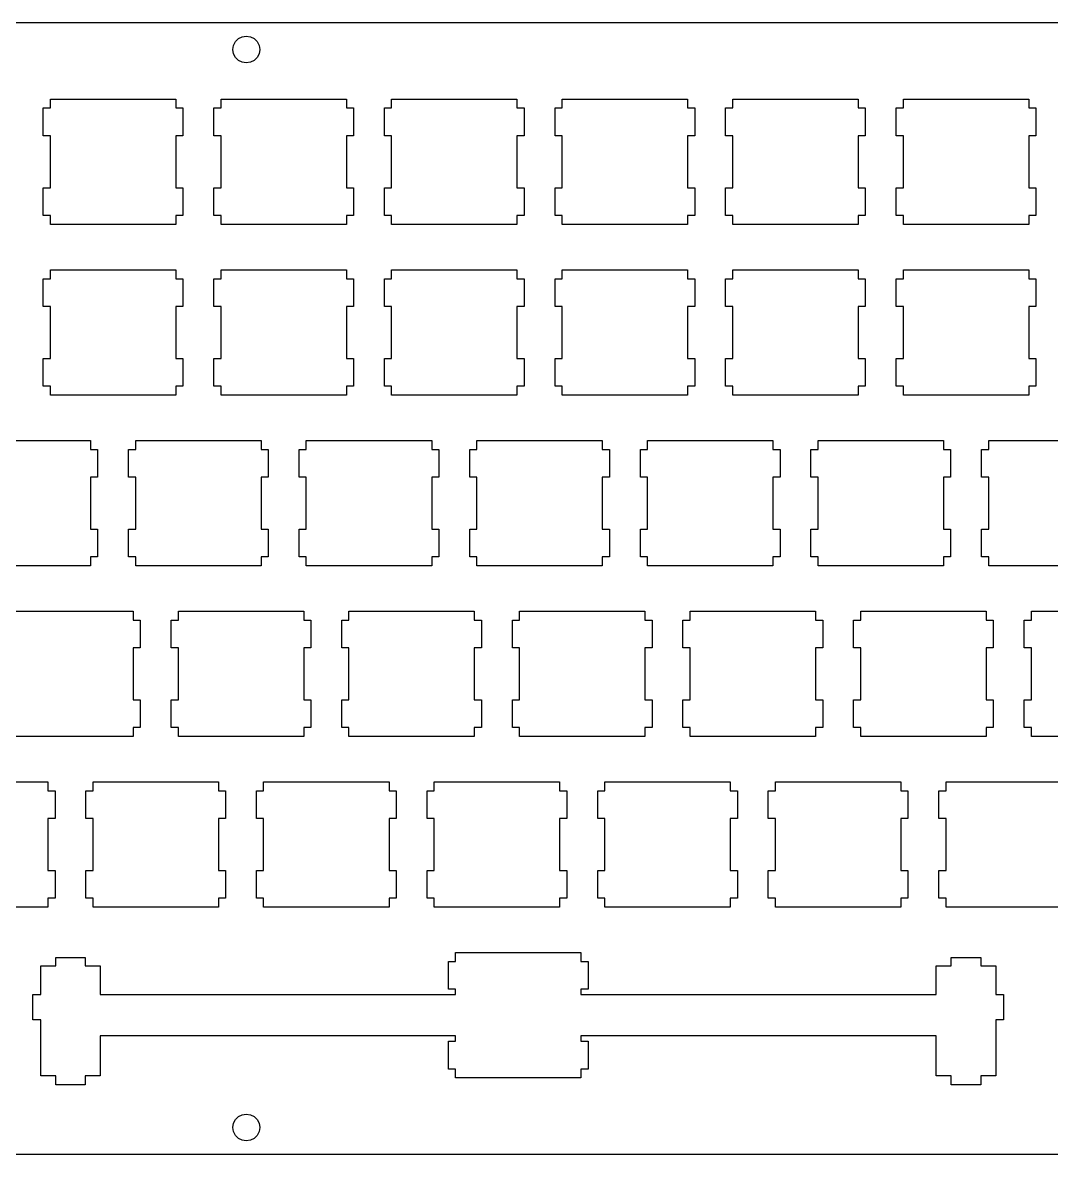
# Model space of a CAD drawing. Extents: x 0 to 317, y 0 to 126.
# Drawn here: x 81.7 to 196.6, y 0.1 to 126.4 of the extents above; entities that cross this region are included whole.
import ezdxf

# ---------------------------------------------------------------- set-up
doc = ezdxf.new("R2010")
doc.units = 0
doc.layers.get('0').update_dxf_attribs({"linetype": 'CONTINUOUS'})

msp = doc.modelspace()

# ---------------------------------------------------------------- linework, layer by layer
at = {"color": 0}
for p, q in [((3.0937, 126.406), (313.894, 126.406)), ((105.194, 123.406), (105.267, 123.871)), ((105.267, 123.871), (105.479, 124.288)), ((105.479, 124.288), (105.811, 124.62)), ((105.811, 124.62), (106.23, 124.832)), ((106.23, 124.832), (106.693, 124.906)), ((106.693, 124.906), (107.158, 124.832)), ((107.158, 124.832), (107.575, 124.62)), ((107.575, 124.62), (107.907, 124.288)), ((107.907, 124.288), (108.121, 123.871)), ((108.121, 123.871), (108.194, 123.406)), ((105.267, 122.942), (105.194, 123.406)), ((105.479, 122.524), (105.267, 122.942)), ((105.811, 122.192), (105.479, 122.524)), ((107.907, 122.524), (107.575, 122.192)), ((108.121, 122.942), (107.907, 122.524)), ((108.194, 123.406), (108.121, 122.942)), ((106.23, 121.979), (105.811, 122.192)), ((106.693, 121.906), (106.23, 121.979)), ((107.158, 121.979), (106.693, 121.906)), ((107.575, 122.192), (107.158, 121.979)), ((84.8184, 116.881), (84.8184, 117.881)), ((84.8184, 117.881), (98.8191, 117.881)), ((98.8191, 117.881), (98.8191, 116.881)), ((103.868, 116.881), (103.868, 117.881)), ((103.868, 117.881), (117.869, 117.881)), ((117.869, 117.881), (117.869, 116.881)), ((122.918, 116.881), (122.918, 117.881)), ((122.918, 117.881), (136.919, 117.881)), ((136.919, 117.881), (136.919, 116.881)), ((141.968, 116.881), (141.968, 117.881)), ((141.968, 117.881), (155.969, 117.881)), ((155.969, 117.881), (155.969, 116.881)), ((161.018, 116.881), (161.018, 117.881)), ((161.018, 117.881), (175.019, 117.881)), ((175.019, 117.881), (175.019, 116.881)), ((180.068, 116.881), (180.068, 117.881)), ((180.068, 117.881), (194.069, 117.881)), ((194.069, 117.881), (194.069, 116.881)), ((84.019, 113.78), (84.019, 116.881)), ((84.019, 116.881), (84.8184, 116.881)), ((98.8191, 116.881), (99.6184, 116.881)), ((99.6184, 116.881), (99.6184, 113.78)), ((103.069, 113.78), (103.069, 116.881)), ((103.069, 116.881), (103.868, 116.881)), ((117.869, 116.881), (118.668, 116.881)), ((118.668, 116.881), (118.668, 113.78)), ((122.119, 113.78), (122.119, 116.881)), ((122.119, 116.881), (122.918, 116.881)), ((136.919, 116.881), (137.718, 116.881)), ((137.718, 116.881), (137.718, 113.78)), ((141.169, 113.78), (141.169, 116.881)), ((141.169, 116.881), (141.968, 116.881)), ((155.969, 116.881), (156.768, 116.881)), ((156.768, 116.881), (156.768, 113.78)), ((160.219, 113.78), (160.219, 116.881)), ((160.219, 116.881), (161.018, 116.881)), ((175.019, 116.881), (175.818, 116.881)), ((175.818, 116.881), (175.818, 113.78)), ((179.269, 113.78), (179.269, 116.881)), ((179.269, 116.881), (180.068, 116.881)), ((194.069, 116.881), (194.868, 116.881)), ((194.868, 116.881), (194.868, 113.78)), ((84.8184, 113.78), (84.019, 113.78)), ((84.8184, 107.982), (84.8184, 113.78)), ((99.6184, 113.78), (98.8191, 113.78)), ((98.8191, 113.78), (98.8191, 107.982)), ((103.868, 113.78), (103.069, 113.78)), ((103.868, 107.982), (103.868, 113.78)), ((118.668, 113.78), (117.869, 113.78)), ((117.869, 113.78), (117.869, 107.982)), ((122.918, 113.78), (122.119, 113.78)), ((122.918, 107.982), (122.918, 113.78)), ((137.718, 113.78), (136.919, 113.78)), ((136.919, 113.78), (136.919, 107.982)), ((141.968, 113.78), (141.169, 113.78)), ((141.968, 107.982), (141.968, 113.78)), ((156.768, 113.78), (155.969, 113.78)), ((155.969, 113.78), (155.969, 107.982)), ((161.018, 113.78), (160.219, 113.78)), ((161.018, 107.982), (161.018, 113.78)), ((175.818, 113.78), (175.019, 113.78)), ((175.019, 113.78), (175.019, 107.982)), ((180.068, 113.78), (179.269, 113.78)), ((180.068, 107.982), (180.068, 113.78)), ((194.868, 113.78), (194.069, 113.78)), ((194.069, 113.78), (194.069, 107.982)), ((84.019, 104.881), (84.019, 107.982)), ((84.019, 107.982), (84.8184, 107.982)), ((98.8191, 107.982), (99.6184, 107.982)), ((99.6184, 107.982), (99.6184, 104.881)), ((103.069, 104.881), (103.069, 107.982)), ((103.069, 107.982), (103.868, 107.982)), ((117.869, 107.982), (118.668, 107.982)), ((118.668, 107.982), (118.668, 104.881)), ((122.119, 104.881), (122.119, 107.982)), ((122.119, 107.982), (122.918, 107.982)), ((136.919, 107.982), (137.718, 107.982)), ((137.718, 107.982), (137.718, 104.881)), ((141.169, 104.881), (141.169, 107.982)), ((141.169, 107.982), (141.968, 107.982)), ((155.969, 107.982), (156.768, 107.982)), ((156.768, 107.982), (156.768, 104.881)), ((160.219, 104.881), (160.219, 107.982)), ((160.219, 107.982), (161.018, 107.982)), ((175.019, 107.982), (175.818, 107.982)), ((175.818, 107.982), (175.818, 104.881)), ((179.269, 104.881), (179.269, 107.982)), ((179.269, 107.982), (180.068, 107.982)), ((194.069, 107.982), (194.868, 107.982)), ((194.868, 107.982), (194.868, 104.881)), ((84.8184, 104.881), (84.019, 104.881)), ((84.8184, 103.881), (84.8184, 104.881)), ((98.8191, 104.881), (98.8191, 103.881)), ((99.6184, 104.881), (98.8191, 104.881)), ((103.868, 104.881), (103.069, 104.881)), ((103.868, 103.881), (103.868, 104.881)), ((117.869, 104.881), (117.869, 103.881)), ((118.668, 104.881), (117.869, 104.881)), ((122.918, 104.881), (122.119, 104.881)), ((122.918, 103.881), (122.918, 104.881)), ((136.919, 104.881), (136.919, 103.881)), ((137.718, 104.881), (136.919, 104.881)), ((141.968, 104.881), (141.169, 104.881)), ((141.968, 103.881), (141.968, 104.881)), ((155.969, 104.881), (155.969, 103.881)), ((156.768, 104.881), (155.969, 104.881)), ((161.018, 104.881), (160.219, 104.881)), ((161.018, 103.881), (161.018, 104.881)), ((175.019, 104.881), (175.019, 103.881)), ((175.818, 104.881), (175.019, 104.881)), ((180.068, 104.881), (179.269, 104.881)), ((180.068, 103.881), (180.068, 104.881)), ((194.069, 104.881), (194.069, 103.881)), ((194.868, 104.881), (194.069, 104.881)), ((98.8191, 103.881), (84.8184, 103.881)), ((117.869, 103.881), (103.868, 103.881)), ((136.919, 103.881), (122.918, 103.881)), ((155.969, 103.881), (141.968, 103.881)), ((175.019, 103.881), (161.018, 103.881)), ((194.069, 103.881), (180.068, 103.881)), ((84.8184, 97.8309), (84.8184, 98.8314)), ((84.8184, 98.8314), (98.8191, 98.8314)), ((98.8191, 98.8314), (98.8191, 97.8309)), ((103.868, 97.8309), (103.868, 98.8314)), ((103.868, 98.8314), (117.869, 98.8314)), ((117.869, 98.8314), (117.869, 97.8309)), ((122.918, 97.8309), (122.918, 98.8314)), ((122.918, 98.8314), (136.919, 98.8314)), ((136.919, 98.8314), (136.919, 97.8309)), ((141.968, 97.8309), (141.968, 98.8314)), ((141.968, 98.8314), (155.969, 98.8314)), ((155.969, 98.8314), (155.969, 97.8309)), ((161.018, 97.8309), (161.018, 98.8314)), ((161.018, 98.8314), (175.019, 98.8314)), ((175.019, 98.8314), (175.019, 97.8309)), ((180.068, 97.8309), (180.068, 98.8314)), ((180.068, 98.8314), (194.069, 98.8314)), ((194.069, 98.8314), (194.069, 97.8309)), ((84.019, 94.7304), (84.019, 97.8309)), ((84.019, 97.8309), (84.8184, 97.8309)), ((98.8191, 97.8309), (99.6184, 97.8309)), ((99.6184, 97.8309), (99.6184, 94.7304)), ((103.069, 94.7304), (103.069, 97.8309)), ((103.069, 97.8309), (103.868, 97.8309)), ((117.869, 97.8309), (118.668, 97.8309)), ((118.668, 97.8309), (118.668, 94.7304)), ((122.119, 94.7304), (122.119, 97.8309)), ((122.119, 97.8309), (122.918, 97.8309)), ((136.919, 97.8309), (137.718, 97.8309)), ((137.718, 97.8309), (137.718, 94.7304)), ((141.169, 94.7304), (141.169, 97.8309)), ((141.169, 97.8309), (141.968, 97.8309)), ((155.969, 97.8309), (156.768, 97.8309)), ((156.768, 97.8309), (156.768, 94.7304)), ((160.219, 94.7304), (160.219, 97.8309)), ((160.219, 97.8309), (161.018, 97.8309)), ((175.019, 97.8309), (175.818, 97.8309)), ((175.818, 97.8309), (175.818, 94.7304)), ((179.269, 94.7304), (179.269, 97.8309)), ((179.269, 97.8309), (180.068, 97.8309)), ((194.069, 97.8309), (194.868, 97.8309)), ((194.868, 97.8309), (194.868, 94.7304)), ((84.8184, 94.7304), (84.019, 94.7304)), ((84.8184, 88.9317), (84.8184, 94.7304)), ((99.6184, 94.7304), (98.8191, 94.7304)), ((98.8191, 94.7304), (98.8191, 88.9317)), ((103.868, 94.7304), (103.069, 94.7304)), ((103.868, 88.9317), (103.868, 94.7304)), ((118.668, 94.7304), (117.869, 94.7304)), ((117.869, 94.7304), (117.869, 88.9317)), ((122.918, 94.7304), (122.119, 94.7304)), ((122.918, 88.9317), (122.918, 94.7304)), ((137.718, 94.7304), (136.919, 94.7304)), ((136.919, 94.7304), (136.919, 88.9317)), ((141.968, 94.7304), (141.169, 94.7304)), ((141.968, 88.9317), (141.968, 94.7304)), ((156.768, 94.7304), (155.969, 94.7304)), ((155.969, 94.7304), (155.969, 88.9317)), ((161.018, 94.7304), (160.219, 94.7304)), ((161.018, 88.9317), (161.018, 94.7304)), ((175.818, 94.7304), (175.019, 94.7304)), ((175.019, 94.7304), (175.019, 88.9317)), ((180.068, 94.7304), (179.269, 94.7304)), ((180.068, 88.9317), (180.068, 94.7304)), ((194.868, 94.7304), (194.069, 94.7304)), ((194.069, 94.7304), (194.069, 88.9317)), ((84.019, 85.8312), (84.019, 88.9317)), ((84.019, 88.9317), (84.8184, 88.9317)), ((98.8191, 88.9317), (99.6184, 88.9317)), ((99.6184, 88.9317), (99.6184, 85.8312)), ((103.069, 85.8312), (103.069, 88.9317)), ((103.069, 88.9317), (103.868, 88.9317)), ((117.869, 88.9317), (118.668, 88.9317)), ((118.668, 88.9317), (118.668, 85.8312)), ((122.119, 85.8312), (122.119, 88.9317)), ((122.119, 88.9317), (122.918, 88.9317)), ((136.919, 88.9317), (137.718, 88.9317)), ((137.718, 88.9317), (137.718, 85.8312)), ((141.169, 85.8312), (141.169, 88.9317)), ((141.169, 88.9317), (141.968, 88.9317)), ((155.969, 88.9317), (156.768, 88.9317)), ((156.768, 88.9317), (156.768, 85.8312)), ((160.219, 85.8312), (160.219, 88.9317)), ((160.219, 88.9317), (161.018, 88.9317)), ((175.019, 88.9317), (175.818, 88.9317)), ((175.818, 88.9317), (175.818, 85.8312)), ((179.269, 85.8312), (179.269, 88.9317)), ((179.269, 88.9317), (180.068, 88.9317)), ((194.069, 88.9317), (194.868, 88.9317)), ((194.868, 88.9317), (194.868, 85.8312)), ((84.8184, 85.8312), (84.019, 85.8312)), ((84.8184, 84.8307), (84.8184, 85.8312)), ((98.8191, 84.8307), (84.8184, 84.8307)), ((98.8191, 85.8312), (98.8191, 84.8307)), ((99.6184, 85.8312), (98.8191, 85.8312)), ((103.868, 85.8312), (103.069, 85.8312)), ((103.868, 84.8307), (103.868, 85.8312)), ((117.869, 84.8307), (103.868, 84.8307)), ((117.869, 85.8312), (117.869, 84.8307)), ((118.668, 85.8312), (117.869, 85.8312)), ((122.918, 85.8312), (122.119, 85.8312)), ((122.918, 84.8307), (122.918, 85.8312)), ((136.919, 84.8307), (122.918, 84.8307)), ((136.919, 85.8312), (136.919, 84.8307)), ((137.718, 85.8312), (136.919, 85.8312)), ((141.968, 85.8312), (141.169, 85.8312)), ((141.968, 84.8307), (141.968, 85.8312)), ((155.969, 84.8307), (141.968, 84.8307)), ((155.969, 85.8312), (155.969, 84.8307)), ((156.768, 85.8312), (155.969, 85.8312)), ((161.018, 85.8312), (160.219, 85.8312)), ((161.018, 84.8307), (161.018, 85.8312)), ((175.019, 84.8307), (161.018, 84.8307)), ((175.019, 85.8312), (175.019, 84.8307)), ((175.818, 85.8312), (175.019, 85.8312)), ((180.068, 85.8312), (179.269, 85.8312)), ((180.068, 84.8307), (180.068, 85.8312)), ((194.069, 84.8307), (180.068, 84.8307)), ((194.069, 85.8312), (194.069, 84.8307)), ((194.868, 85.8312), (194.069, 85.8312)), ((75.2934, 79.7814), (89.2941, 79.7814)), ((89.2941, 79.7814), (89.2941, 78.7809)), ((94.3434, 78.7809), (94.3434, 79.7814)), ((94.3434, 79.7814), (108.344, 79.7814)), ((108.344, 79.7814), (108.344, 78.7809)), ((113.393, 78.7809), (113.393, 79.7814)), ((113.393, 79.7814), (127.394, 79.7814)), ((127.394, 79.7814), (127.394, 78.7809)), ((132.443, 78.7809), (132.443, 79.7814)), ((132.443, 79.7814), (146.444, 79.7814)), ((146.444, 79.7814), (146.444, 78.7809)), ((151.493, 78.7809), (151.493, 79.7814)), ((151.493, 79.7814), (165.494, 79.7814)), ((165.494, 79.7814), (165.494, 78.7809)), ((170.543, 78.7809), (170.543, 79.7814)), ((170.543, 79.7814), (184.544, 79.7814)), ((184.544, 79.7814), (184.544, 78.7809)), ((189.593, 78.7809), (189.593, 79.7814)), ((189.593, 79.7814), (203.594, 79.7814)), ((89.2941, 78.7809), (90.0934, 78.7809)), ((90.0934, 78.7809), (90.0934, 75.6804)), ((93.544, 75.6804), (93.544, 78.7809)), ((93.544, 78.7809), (94.3434, 78.7809)), ((108.344, 78.7809), (109.143, 78.7809)), ((109.143, 78.7809), (109.143, 75.6804)), ((112.594, 75.6804), (112.594, 78.7809)), ((112.594, 78.7809), (113.393, 78.7809)), ((127.394, 78.7809), (128.193, 78.7809)), ((128.193, 78.7809), (128.193, 75.6804)), ((131.644, 75.6804), (131.644, 78.7809)), ((131.644, 78.7809), (132.443, 78.7809)), ((146.444, 78.7809), (147.243, 78.7809)), ((147.243, 78.7809), (147.243, 75.6804)), ((150.694, 75.6804), (150.694, 78.7809)), ((150.694, 78.7809), (151.493, 78.7809)), ((165.494, 78.7809), (166.293, 78.7809)), ((166.293, 78.7809), (166.293, 75.6804)), ((169.744, 75.6804), (169.744, 78.7809)), ((169.744, 78.7809), (170.543, 78.7809)), ((184.544, 78.7809), (185.343, 78.7809)), ((185.343, 78.7809), (185.343, 75.6804)), ((188.794, 75.6804), (188.794, 78.7809)), ((188.794, 78.7809), (189.593, 78.7809)), ((90.0934, 75.6804), (89.2941, 75.6804)), ((89.2941, 75.6804), (89.2941, 69.8817)), ((94.3434, 75.6804), (93.544, 75.6804)), ((94.3434, 69.8817), (94.3434, 75.6804)), ((109.143, 75.6804), (108.344, 75.6804)), ((108.344, 75.6804), (108.344, 69.8817)), ((113.393, 75.6804), (112.594, 75.6804)), ((113.393, 69.8817), (113.393, 75.6804)), ((128.193, 75.6804), (127.394, 75.6804)), ((127.394, 75.6804), (127.394, 69.8817)), ((132.443, 75.6804), (131.644, 75.6804)), ((132.443, 69.8817), (132.443, 75.6804)), ((147.243, 75.6804), (146.444, 75.6804)), ((146.444, 75.6804), (146.444, 69.8817)), ((151.493, 75.6804), (150.694, 75.6804)), ((151.493, 69.8817), (151.493, 75.6804)), ((166.293, 75.6804), (165.494, 75.6804)), ((165.494, 75.6804), (165.494, 69.8817)), ((170.543, 75.6804), (169.744, 75.6804)), ((170.543, 69.8817), (170.543, 75.6804)), ((185.343, 75.6804), (184.544, 75.6804)), ((184.544, 75.6804), (184.544, 69.8817)), ((189.593, 75.6804), (188.794, 75.6804)), ((189.593, 69.8817), (189.593, 75.6804)), ((89.2941, 69.8817), (90.0934, 69.8817)), ((90.0934, 69.8817), (90.0934, 66.7812)), ((93.544, 66.7812), (93.544, 69.8817)), ((93.544, 69.8817), (94.3434, 69.8817)), ((108.344, 69.8817), (109.143, 69.8817)), ((109.143, 69.8817), (109.143, 66.7812)), ((112.594, 66.7812), (112.594, 69.8817)), ((112.594, 69.8817), (113.393, 69.8817)), ((127.394, 69.8817), (128.193, 69.8817)), ((128.193, 69.8817), (128.193, 66.7812)), ((131.644, 66.7812), (131.644, 69.8817)), ((131.644, 69.8817), (132.443, 69.8817)), ((146.444, 69.8817), (147.243, 69.8817)), ((147.243, 69.8817), (147.243, 66.7812)), ((150.694, 66.7812), (150.694, 69.8817)), ((150.694, 69.8817), (151.493, 69.8817)), ((165.494, 69.8817), (166.293, 69.8817)), ((166.293, 69.8817), (166.293, 66.7812)), ((169.744, 66.7812), (169.744, 69.8817)), ((169.744, 69.8817), (170.543, 69.8817)), ((184.544, 69.8817), (185.343, 69.8817)), ((185.343, 69.8817), (185.343, 66.7812)), ((188.794, 66.7812), (188.794, 69.8817)), ((188.794, 69.8817), (189.593, 69.8817)), ((89.2941, 65.7807), (75.2934, 65.7807)), ((89.2941, 66.7812), (89.2941, 65.7807)), ((90.0934, 66.7812), (89.2941, 66.7812)), ((94.3434, 66.7812), (93.544, 66.7812)), ((94.3434, 65.7807), (94.3434, 66.7812)), ((108.344, 65.7807), (94.3434, 65.7807)), ((108.344, 66.7812), (108.344, 65.7807)), ((109.143, 66.7812), (108.344, 66.7812)), ((113.393, 66.7812), (112.594, 66.7812)), ((113.393, 65.7807), (113.393, 66.7812)), ((127.394, 65.7807), (113.393, 65.7807)), ((127.394, 66.7812), (127.394, 65.7807)), ((128.193, 66.7812), (127.394, 66.7812)), ((132.443, 66.7812), (131.644, 66.7812)), ((132.443, 65.7807), (132.443, 66.7812)), ((146.444, 65.7807), (132.443, 65.7807)), ((146.444, 66.7812), (146.444, 65.7807)), ((147.243, 66.7812), (146.444, 66.7812)), ((151.493, 66.7812), (150.694, 66.7812)), ((151.493, 65.7807), (151.493, 66.7812)), ((165.494, 65.7807), (151.493, 65.7807)), ((165.494, 66.7812), (165.494, 65.7807)), ((166.293, 66.7812), (165.494, 66.7812)), ((170.543, 66.7812), (169.744, 66.7812)), ((170.543, 65.7807), (170.543, 66.7812)), ((184.544, 65.7807), (170.543, 65.7807)), ((184.544, 66.7812), (184.544, 65.7807)), ((185.343, 66.7812), (184.544, 66.7812)), ((189.593, 66.7812), (188.794, 66.7812)), ((189.593, 65.7807), (189.593, 66.7812)), ((203.594, 65.7807), (189.593, 65.7807)), ((80.0559, 60.7314), (94.0551, 60.7314)), ((94.0551, 60.7314), (94.0551, 59.7309)), ((99.1059, 59.7309), (99.1059, 60.7314)), ((99.1059, 60.7314), (113.105, 60.7314)), ((113.105, 60.7314), (113.105, 59.7309)), ((118.156, 59.7309), (118.156, 60.7314)), ((118.156, 60.7314), (132.155, 60.7314)), ((132.155, 60.7314), (132.155, 59.7309)), ((137.207, 59.7309), (137.207, 60.7314)), ((137.207, 60.7314), (151.207, 60.7314)), ((151.207, 60.7314), (151.207, 59.7309)), ((156.257, 59.7309), (156.257, 60.7314)), ((156.257, 60.7314), (170.257, 60.7314)), ((170.257, 60.7314), (170.257, 59.7309)), ((175.307, 59.7309), (175.307, 60.7314)), ((175.307, 60.7314), (189.307, 60.7314)), ((189.307, 60.7314), (189.307, 59.7309)), ((194.357, 59.7309), (194.357, 60.7314)), ((194.357, 60.7314), (208.357, 60.7314)), ((94.0551, 59.7309), (94.8559, 59.7309)), ((94.8559, 59.7309), (94.8559, 56.6304)), ((98.3051, 56.6304), (98.3051, 59.7309)), ((98.3051, 59.7309), (99.1059, 59.7309)), ((113.105, 59.7309), (113.906, 59.7309)), ((113.906, 59.7309), (113.906, 56.6304)), ((117.356, 56.6304), (117.356, 59.7309)), ((117.356, 59.7309), (118.156, 59.7309)), ((132.155, 59.7309), (132.957, 59.7309)), ((132.957, 59.7309), (132.957, 56.6304)), ((136.405, 56.6304), (136.405, 59.7309)), ((136.405, 59.7309), (137.207, 59.7309)), ((151.207, 59.7309), (152.007, 59.7309)), ((152.007, 59.7309), (152.007, 56.6304)), ((155.456, 56.6304), (155.456, 59.7309)), ((155.456, 59.7309), (156.257, 59.7309)), ((170.257, 59.7309), (171.057, 59.7309)), ((171.057, 59.7309), (171.057, 56.6304)), ((174.506, 56.6304), (174.506, 59.7309)), ((174.506, 59.7309), (175.307, 59.7309)), ((189.307, 59.7309), (190.107, 59.7309)), ((190.107, 59.7309), (190.107, 56.6304)), ((193.556, 56.6304), (193.556, 59.7309)), ((193.556, 59.7309), (194.357, 59.7309)), ((94.8559, 56.6304), (94.0551, 56.6304)), ((94.0551, 56.6304), (94.0551, 50.8317)), ((99.1059, 56.6304), (98.3051, 56.6304)), ((99.1059, 50.8317), (99.1059, 56.6304)), ((113.906, 56.6304), (113.105, 56.6304)), ((113.105, 56.6304), (113.105, 50.8317)), ((118.156, 56.6304), (117.356, 56.6304)), ((118.156, 50.8317), (118.156, 56.6304)), ((132.957, 56.6304), (132.155, 56.6304)), ((132.155, 56.6304), (132.155, 50.8317)), ((137.207, 56.6304), (136.405, 56.6304)), ((137.207, 50.8317), (137.207, 56.6304)), ((152.007, 56.6304), (151.207, 56.6304)), ((151.207, 56.6304), (151.207, 50.8317)), ((156.257, 56.6304), (155.456, 56.6304)), ((156.257, 50.8317), (156.257, 56.6304)), ((171.057, 56.6304), (170.257, 56.6304)), ((170.257, 56.6304), (170.257, 50.8317)), ((175.307, 56.6304), (174.506, 56.6304)), ((175.307, 50.8317), (175.307, 56.6304)), ((190.107, 56.6304), (189.307, 56.6304)), ((189.307, 56.6304), (189.307, 50.8317)), ((194.357, 56.6304), (193.556, 56.6304)), ((194.357, 50.8317), (194.357, 56.6304)), ((94.0551, 50.8317), (94.8559, 50.8317)), ((94.8559, 50.8317), (94.8559, 47.7312)), ((98.3051, 47.7312), (98.3051, 50.8317)), ((98.3051, 50.8317), (99.1059, 50.8317)), ((113.105, 50.8317), (113.906, 50.8317)), ((113.906, 50.8317), (113.906, 47.7312)), ((117.356, 47.7312), (117.356, 50.8317)), ((117.356, 50.8317), (118.156, 50.8317)), ((132.155, 50.8317), (132.957, 50.8317)), ((132.957, 50.8317), (132.957, 47.7312)), ((136.405, 47.7312), (136.405, 50.8317)), ((136.405, 50.8317), (137.207, 50.8317)), ((151.207, 50.8317), (152.007, 50.8317)), ((152.007, 50.8317), (152.007, 47.7312)), ((155.456, 47.7312), (155.456, 50.8317)), ((155.456, 50.8317), (156.257, 50.8317)), ((170.257, 50.8317), (171.057, 50.8317)), ((171.057, 50.8317), (171.057, 47.7312)), ((174.506, 47.7312), (174.506, 50.8317)), ((174.506, 50.8317), (175.307, 50.8317)), ((189.307, 50.8317), (190.107, 50.8317)), ((190.107, 50.8317), (190.107, 47.7312)), ((193.556, 47.7312), (193.556, 50.8317)), ((193.556, 50.8317), (194.357, 50.8317)), ((94.0551, 47.7312), (94.0551, 46.7307)), ((94.8559, 47.7312), (94.0551, 47.7312)), ((99.1059, 47.7312), (98.3051, 47.7312)), ((99.1059, 46.7307), (99.1059, 47.7312)), ((113.105, 47.7312), (113.105, 46.7307)), ((113.906, 47.7312), (113.105, 47.7312)), ((118.156, 47.7312), (117.356, 47.7312)), ((118.156, 46.7307), (118.156, 47.7312)), ((132.155, 47.7312), (132.155, 46.7307)), ((132.957, 47.7312), (132.155, 47.7312)), ((137.207, 47.7312), (136.405, 47.7312)), ((137.207, 46.7307), (137.207, 47.7312)), ((151.207, 47.7312), (151.207, 46.7307)), ((152.007, 47.7312), (151.207, 47.7312)), ((156.257, 47.7312), (155.456, 47.7312)), ((156.257, 46.7307), (156.257, 47.7312)), ((170.257, 47.7312), (170.257, 46.7307)), ((171.057, 47.7312), (170.257, 47.7312)), ((175.307, 47.7312), (174.506, 47.7312)), ((175.307, 46.7307), (175.307, 47.7312)), ((189.307, 47.7312), (189.307, 46.7307)), ((190.107, 47.7312), (189.307, 47.7312)), ((194.357, 47.7312), (193.556, 47.7312)), ((194.357, 46.7307), (194.357, 47.7312)), ((94.0551, 46.7307), (80.0559, 46.7307)), ((113.105, 46.7307), (99.1059, 46.7307)), ((132.155, 46.7307), (118.156, 46.7307)), ((151.207, 46.7307), (137.207, 46.7307)), ((170.257, 46.7307), (156.257, 46.7307)), ((189.307, 46.7307), (175.307, 46.7307)), ((208.357, 46.7307), (194.357, 46.7307)), ((70.5323, 41.6814), (84.5316, 41.6814)), ((84.5316, 41.6814), (84.5316, 40.6809)), ((89.5823, 40.6809), (89.5823, 41.6814)), ((89.5823, 41.6814), (103.582, 41.6814)), ((103.582, 41.6814), (103.582, 40.6809)), ((108.632, 40.6809), (108.632, 41.6814)), ((108.632, 41.6814), (122.632, 41.6814)), ((122.632, 41.6814), (122.632, 40.6809)), ((127.682, 40.6809), (127.682, 41.6814)), ((127.682, 41.6814), (141.682, 41.6814)), ((141.682, 41.6814), (141.682, 40.6809)), ((146.732, 40.6809), (146.732, 41.6814)), ((146.732, 41.6814), (160.732, 41.6814)), ((160.732, 41.6814), (160.732, 40.6809)), ((165.782, 40.6809), (165.782, 41.6814)), ((165.782, 41.6814), (179.782, 41.6814)), ((179.782, 41.6814), (179.782, 40.6809)), ((184.832, 40.6809), (184.832, 41.6814)), ((184.832, 41.6814), (198.832, 41.6814)), ((84.5316, 40.6809), (85.3324, 40.6809)), ((85.3324, 40.6809), (85.3324, 37.5804)), ((88.7815, 37.5804), (88.7815, 40.6809)), ((88.7815, 40.6809), (89.5823, 40.6809)), ((103.582, 40.6809), (104.382, 40.6809)), ((104.382, 40.6809), (104.382, 37.5804)), ((107.831, 37.5804), (107.831, 40.6809)), ((107.831, 40.6809), (108.632, 40.6809)), ((122.632, 40.6809), (123.432, 40.6809)), ((123.432, 40.6809), (123.432, 37.5804)), ((126.88, 37.5804), (126.88, 40.6809)), ((126.88, 40.6809), (127.682, 40.6809)), ((141.682, 40.6809), (142.482, 40.6809)), ((142.482, 40.6809), (142.482, 37.5804)), ((145.931, 37.5804), (145.931, 40.6809)), ((145.931, 40.6809), (146.732, 40.6809)), ((160.732, 40.6809), (161.532, 40.6809)), ((161.532, 40.6809), (161.532, 37.5804)), ((164.981, 37.5804), (164.981, 40.6809)), ((164.981, 40.6809), (165.782, 40.6809)), ((179.782, 40.6809), (180.582, 40.6809)), ((180.582, 40.6809), (180.582, 37.5804)), ((184.031, 37.5804), (184.031, 40.6809)), ((184.031, 40.6809), (184.832, 40.6809)), ((85.3324, 37.5804), (84.5316, 37.5804)), ((84.5316, 37.5804), (84.5316, 31.7817)), ((89.5823, 37.5804), (88.7815, 37.5804)), ((89.5823, 31.7817), (89.5823, 37.5804)), ((104.382, 37.5804), (103.582, 37.5804)), ((103.582, 37.5804), (103.582, 31.7817)), ((108.632, 37.5804), (107.831, 37.5804)), ((108.632, 31.7817), (108.632, 37.5804)), ((123.432, 37.5804), (122.632, 37.5804)), ((122.632, 37.5804), (122.632, 31.7817)), ((127.682, 37.5804), (126.88, 37.5804)), ((127.682, 31.7817), (127.682, 37.5804)), ((142.482, 37.5804), (141.682, 37.5804)), ((141.682, 37.5804), (141.682, 31.7817)), ((146.732, 37.5804), (145.931, 37.5804)), ((146.732, 31.7817), (146.732, 37.5804)), ((161.532, 37.5804), (160.732, 37.5804)), ((160.732, 37.5804), (160.732, 31.7817)), ((165.782, 37.5804), (164.981, 37.5804)), ((165.782, 31.7817), (165.782, 37.5804)), ((180.582, 37.5804), (179.782, 37.5804)), ((179.782, 37.5804), (179.782, 31.7817)), ((184.832, 37.5804), (184.031, 37.5804)), ((184.832, 31.7817), (184.832, 37.5804)), ((84.5316, 31.7817), (85.3324, 31.7817)), ((85.3324, 31.7817), (85.3324, 28.6811)), ((88.7815, 28.6811), (88.7815, 31.7817)), ((88.7815, 31.7817), (89.5823, 31.7817)), ((103.582, 31.7817), (104.382, 31.7817)), ((104.382, 31.7817), (104.382, 28.6811)), ((107.831, 28.6811), (107.831, 31.7817)), ((107.831, 31.7817), (108.632, 31.7817)), ((122.632, 31.7817), (123.432, 31.7817)), ((123.432, 31.7817), (123.432, 28.6811)), ((126.88, 28.6811), (126.88, 31.7817)), ((126.88, 31.7817), (127.682, 31.7817)), ((141.682, 31.7817), (142.482, 31.7817)), ((142.482, 31.7817), (142.482, 28.6811)), ((145.931, 28.6811), (145.931, 31.7817)), ((145.931, 31.7817), (146.732, 31.7817)), ((160.732, 31.7817), (161.532, 31.7817)), ((161.532, 31.7817), (161.532, 28.6811)), ((164.981, 28.6811), (164.981, 31.7817)), ((164.981, 31.7817), (165.782, 31.7817)), ((179.782, 31.7817), (180.582, 31.7817)), ((180.582, 31.7817), (180.582, 28.6811)), ((184.031, 28.6811), (184.031, 31.7817)), ((184.031, 31.7817), (184.832, 31.7817)), ((84.5316, 28.6811), (84.5316, 27.6806)), ((85.3324, 28.6811), (84.5316, 28.6811)), ((89.5823, 28.6811), (88.7815, 28.6811)), ((89.5823, 27.6806), (89.5823, 28.6811)), ((103.582, 28.6811), (103.582, 27.6806)), ((104.382, 28.6811), (103.582, 28.6811)), ((108.632, 28.6811), (107.831, 28.6811)), ((108.632, 27.6806), (108.632, 28.6811)), ((122.632, 28.6811), (122.632, 27.6806)), ((123.432, 28.6811), (122.632, 28.6811)), ((127.682, 28.6811), (126.88, 28.6811)), ((127.682, 27.6806), (127.682, 28.6811)), ((141.682, 28.6811), (141.682, 27.6806)), ((142.482, 28.6811), (141.682, 28.6811)), ((146.732, 28.6811), (145.931, 28.6811)), ((146.732, 27.6806), (146.732, 28.6811)), ((160.732, 28.6811), (160.732, 27.6806)), ((161.532, 28.6811), (160.732, 28.6811)), ((165.782, 28.6811), (164.981, 28.6811)), ((165.782, 27.6806), (165.782, 28.6811)), ((179.782, 28.6811), (179.782, 27.6806)), ((180.582, 28.6811), (179.782, 28.6811)), ((184.832, 28.6811), (184.031, 28.6811)), ((184.832, 27.6806), (184.832, 28.6811)), ((84.5316, 27.6806), (70.5323, 27.6806)), ((103.582, 27.6806), (89.5823, 27.6806)), ((122.632, 27.6806), (108.632, 27.6806)), ((141.682, 27.6806), (127.682, 27.6806)), ((160.732, 27.6806), (146.732, 27.6806)), ((179.782, 27.6806), (165.782, 27.6806)), ((198.832, 27.6806), (184.832, 27.6806)), ((85.4121, 21.1612), (85.4121, 22.0817)), ((85.4121, 22.0817), (88.7127, 22.0817)), ((88.7127, 22.0817), (88.7127, 21.1612)), ((129.263, 18.5305), (129.263, 21.6311)), ((129.263, 21.6311), (130.064, 21.6311)), ((130.064, 21.6311), (130.064, 22.6315)), ((130.064, 22.6315), (144.063, 22.6315)), ((144.063, 22.6315), (144.063, 21.6311)), ((144.063, 21.6311), (144.862, 21.6311)), ((144.862, 21.6311), (144.862, 18.5305)), ((185.412, 21.1612), (185.412, 22.0817)), ((185.412, 22.0817), (188.713, 22.0817)), ((188.713, 22.0817), (188.713, 21.1612)), ((83.7378, 17.931), (83.7378, 21.1612)), ((83.7378, 21.1612), (85.4121, 21.1612)), ((88.7127, 21.1612), (90.3884, 21.1612)), ((90.3884, 21.1612), (90.3884, 17.931)), ((183.738, 17.931), (183.738, 21.1612)), ((183.738, 21.1612), (185.412, 21.1612)), ((188.713, 21.1612), (190.389, 21.1612)), ((190.389, 21.1612), (190.389, 17.931)), ((82.8629, 15.1309), (82.8629, 17.931)), ((82.8629, 17.931), (83.7378, 17.931)), ((90.3884, 17.931), (130.064, 17.931)), ((130.064, 18.5305), (129.263, 18.5305)), ((130.064, 17.931), (130.064, 18.5305)), ((144.862, 18.5305), (144.063, 18.5305)), ((144.063, 18.5305), (144.063, 17.931)), ((144.063, 17.931), (183.738, 17.931)), ((190.389, 17.931), (191.263, 17.931)), ((191.263, 17.931), (191.263, 15.1309)), ((83.7378, 15.1309), (82.8629, 15.1309)), ((83.7378, 8.86079), (83.7378, 15.1309)), ((190.389, 15.1309), (190.389, 8.86079)), ((191.263, 15.1309), (190.389, 15.1309)), ((130.064, 13.3312), (90.3884, 13.3312)), ((90.3884, 13.3312), (90.3884, 8.86079)), ((129.263, 9.63112), (129.263, 12.7317)), ((129.263, 12.7317), (130.064, 12.7317)), ((130.064, 12.7317), (130.064, 13.3312)), ((183.738, 13.3312), (144.063, 13.3312)), ((144.063, 13.3312), (144.063, 12.7317)), ((144.063, 12.7317), (144.862, 12.7317)), ((144.862, 12.7317), (144.862, 9.63112)), ((183.738, 8.86079), (183.738, 13.3312)), ((85.4121, 8.86079), (83.7378, 8.86079)), ((85.4121, 7.88098), (85.4121, 8.86079)), ((90.3884, 8.86079), (88.7127, 8.86079)), ((88.7127, 8.86079), (88.7127, 7.88098)), ((130.064, 9.63112), (129.263, 9.63112)), ((130.064, 8.63064), (130.064, 9.63112)), ((144.862, 9.63112), (144.063, 9.63112)), ((144.063, 9.63112), (144.063, 8.63064)), ((185.412, 8.86079), (183.738, 8.86079)), ((185.412, 7.88098), (185.412, 8.86079)), ((190.389, 8.86079), (188.713, 8.86079)), ((188.713, 8.86079), (188.713, 7.88098)), ((88.7127, 7.88098), (85.4121, 7.88098)), ((144.063, 8.63064), (130.064, 8.63064)), ((188.713, 7.88098), (185.412, 7.88098)), ((105.267, 3.5705), (105.479, 3.98805)), ((105.479, 3.98805), (105.811, 4.32015)), ((105.811, 4.32015), (106.23, 4.53238)), ((106.23, 4.53238), (106.693, 4.60541)), ((106.693, 4.60541), (107.158, 4.53238)), ((107.158, 4.53238), (107.575, 4.32015)), ((107.575, 4.32015), (107.907, 3.98805)), ((107.907, 3.98805), (108.121, 3.5705)), ((105.194, 3.1061), (105.267, 3.5705)), ((105.267, 2.6417), (105.194, 3.1061)), ((105.479, 2.22415), (105.267, 2.6417)), ((108.121, 2.6417), (107.907, 2.22415)), ((108.121, 3.5705), (108.194, 3.1061)), ((108.194, 3.1061), (108.121, 2.6417)), ((105.811, 1.89205), (105.479, 2.22415)), ((106.23, 1.67845), (105.811, 1.89205)), ((106.693, 1.60541), (106.23, 1.67845)), ((107.158, 1.67845), (106.693, 1.60541)), ((107.575, 1.89205), (107.158, 1.67845)), ((107.907, 2.22415), (107.575, 1.89205)), ((313.894, 0.10611), (3.0937, 0.10611))]:
    msp.add_line(p, q, dxfattribs=at)

doc.saveas('drawing.dxf')
